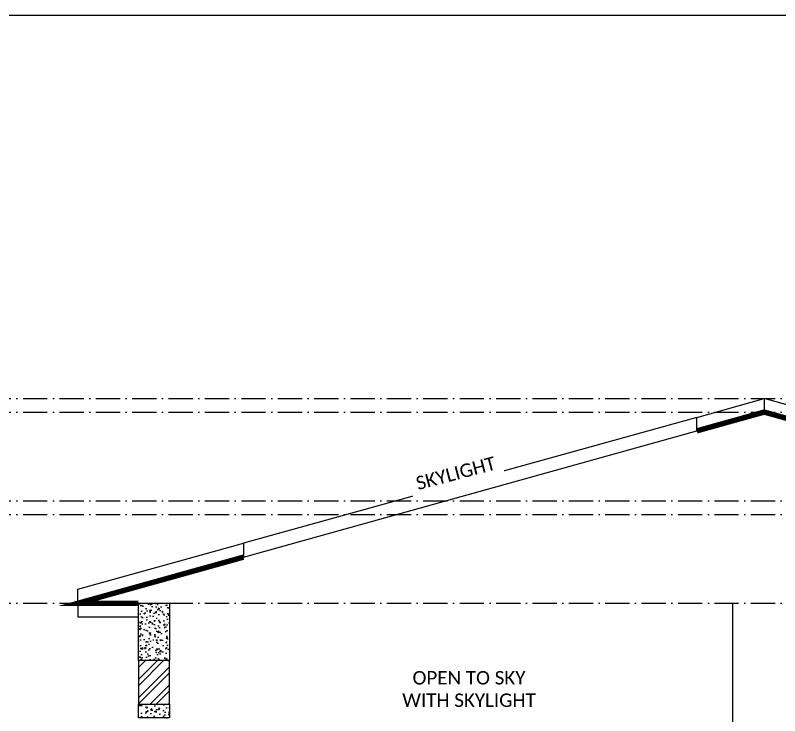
# Model space of a CAD drawing. Header units: millimetres. Extents: x -3567 to 83618, y -21481 to 19784.
# Drawn here: x 63663 to 69337, y -14737 to -9535 of the extents above; entities that cross this region are included whole.
import ezdxf
from ezdxf.xclip import XClip

# ---------------------------------------------------------------- set-up
doc = ezdxf.new("R2010")
doc.units = ezdxf.units.MM
doc.header["$LTSCALE"] = 150
doc.header["$XCLIPFRAME"] = 0
doc.linetypes.add('ACAD_ISO10W100', pattern=[18, 12, -3, 0, -3])
for name, color, linetype in [('ad-Elevation 10', 8, 'Continuous'), ('ad-Grid', 8, 'ACAD_ISO10W100'), ('ad-Slab', 3, 'Continuous'), ('ad-Text main', 7, 'Continuous'), ('ad-Wall', 240, 'Continuous'), ('ad-Wall hatch', 8, 'Continuous')]:
    doc.layers.add(name, color=color, linetype=linetype)
doc.layers.add('ad-Primary Roof', color=5, linetype='Continuous', true_color=0x0000ff)
doc.layers.add('ad-Ridge', color=7, linetype='Continuous', true_color=0xa56752)
doc.styles.get("Standard").update_dxf_attribs({"font": 'calibril.ttf'})

# ---------------------------------------------------------------- blocks, each defined once
blk = doc.blocks.new('zw$38DE')
at = {"layer": 'ad-Grid', "ltscale": 0.1}
for points in [[(-27431.1, 4570), (0, 4570)], [(-27431.1, 4470), (-2459.8, 4470), (-2319.6, 4127), (0, 4127)], [(-27431.1, 3810), (0, 3810)], [(-27431.1, 3710), (-2459.8, 3710), (-2319.6, 3367), (0, 3367)], [(-27431.1, 3050), (0, 3050)]]:
    blk.add_lwpolyline(points, dxfattribs=at)
blk = doc.blocks.new('A$Cffb43f85')
at = {"layer": 'ad-Wall hatch', "transparency": 33554687}
h = blk.add_hatch(dxfattribs=at)
h.set_pattern_fill('AR-CONC', color=256, scale=0.5)
h.paths.add_polyline_path([(0, 100), (230, 100), (230, 0), (0, 0)])
at = {"layer": 'ad-Slab'}
blk.add_lwpolyline([(0, 100), (230, 100), (230, 0), (0, 0)], close=True, dxfattribs=at)
blk = doc.blocks.new('zw$487C')
at = {"layer": 'ad-Wall hatch', "transparency": 33554687}
h = blk.add_hatch(dxfattribs=at)
h.set_pattern_fill('AR-CONC', color=256, scale=0.5)
h.set_pattern_definition([(50, (0, -125), (91.092, -7.97), [9.525, -104.775]), (355, (0, -125), (-17.622, 95.528), [7.62, -83.82]), (100.451, (7.59, -125.66), (73.47, 87.559), [8.095, -89.045]), (46.184, (0, -99.6), (135.54, -21.021), [14.287, -157.162]), (96.636, (11.3, -101.35), (118.702, 123.713), [12.143, -133.568]), (351.184, (0, -99.6), (118.702, 123.713), [11.43, -125.73]), (21, (12.7, -105.95), (75.807, -51.133), [9.525, -104.775]), (326, (12.7, -105.95), (30.901, 92.094), [7.62, -83.82]), (71.451, (19.02, -110.21), (106.708, 40.961), [8.095, -89.045]), (37.5, (0, -125), (1.5443, 42.2775), [0, -82.804, 0, -85.09, 0, -84.1375]), (7.5, (0, -125), (33.41, 50.0903), [0, -48.514, 0, -80.899, 0, -32.0675]), (327.5, (-28.32, -125), (67.7953, -2.8644), [0, -31.75, 0, -99.06, 0, -131.445]), (317.5, (-41.02, -125), (74.0646, 12.713), [0, -41.275, 0, -65.786, 0, -93.345])])
h.paths.add_polyline_path([(0, 425), (230, 425), (230, 0), (0, 0)])
at = {"layer": 'ad-Slab'}
blk.add_lwpolyline([(0, 425), (230, 425), (230, 0), (0, 0)], close=True, dxfattribs=at)
blk = doc.blocks.new('A$Cf1661fc7')
at = {"layer": 'ad-Wall hatch', "transparency": 33554687}
h = blk.add_hatch(dxfattribs=at)
h.set_pattern_fill('ANSI32', color=256, scale=10)
h.set_pattern_definition([(45, (-9e-07, 2450), (-67.352, 67.352), []), (45, (44.9, 2450), (-67.352, 67.352), [])])
h.paths.add_polyline_path([(0, 2300), (230, 2300), (230, 2625), (0, 2625)])
at = {"layer": 'ad-Elevation 10'}
blk.add_lwpolyline([(4410, 3050), (4410, 50)], dxfattribs=at)
at = {"layer": 'ad-Wall'}
blk.add_lwpolyline([(0, 2300), (230, 2300), (230, 2625), (0, 2625)], close=True, dxfattribs=at)
at = {"layer": 'ad-Slab'}
for name, p in [('zw$487C', (0, 2625)), ('A$Cffb43f85', (0, 2200))]:
    blk.add_blockref(name, p, dxfattribs=at)
at = {"layer": 'ad-Text main', "insert": (2453.9, 2413.1), "char_height": 100, "width": 1055.173, "attachment_point": 5, "bg_fill": 2}
blk.add_mtext('OPEN TO SKY WITH SKYLIGHT', dxfattribs=at)
blk = doc.blocks.new('A$C13603e10')
blk.add_lwpolyline([(-230, 0), (-680, 0), (-680, -100), (-230, -100)], close=True)
at = {"layer": 'ad-Elevation 10'}
blk.add_lwpolyline([(550, 445.7), (550, 342.8), (3915, 1280.6), (3915, 1381)], close=True, dxfattribs=at)
at = {"layer": 'ad-Primary Roof', "const_width": 40}
for points in [[(9055, 0), (9510, 0), (4415, 1420), (3915, 1280.6)], [(550, 342.8), (-680, 0), (-230, 0)]]:
    blk.add_lwpolyline(points, dxfattribs=at)
at = {"layer": 'ad-Ridge'}
for points in [[(3915, 1381), (4415, 1520), (4415, 1420), (3915, 1280.6)], [(550, 342.8), (-680, 0), (-680, 103.8), (550, 445.7)]]:
    blk.add_lwpolyline(points, dxfattribs=at)
blk.add_lwpolyline([(4415, 1520), (4415, 1420), (9510, 0), (9510, 103.8)], close=True, dxfattribs=at)
at = {"layer": 'ad-Text main', "insert": (2125.6, 965.8), "char_height": 100, "width": 601.385, "attachment_point": 5, "rotation": 14.8913, "bg_fill": 2}
blk.add_mtext('SKYLIGHT', dxfattribs=at)

msp = doc.modelspace()

# ---------------------------------------------------------------- linework, layer by layer
msp.add_lwpolyline([(58293.4, -9535.3), (83618, -9535.3), (83618, -21480.7), (58293.4, -21480.7)], close=True)

# ---------------------------------------------------------------- block references
ref = msp.add_blockref('zw$38DE', (80638.7, -16952.2))
XClip(ref).set_block_clipping_path([(-21509.8608873908, -2140.6281090205), (349.01197073, 5188.3683916222)])

# ---------------------------------------------------------------- next in the draw order: block references
msp.add_blockref('A$Cf1661fc7', (64576.9, -16952.2))

# ---------------------------------------------------------------- next in the draw order: block references
msp.add_blockref('A$C13603e10', (64806.9, -13902.2))

doc.saveas('drawing.dxf')
